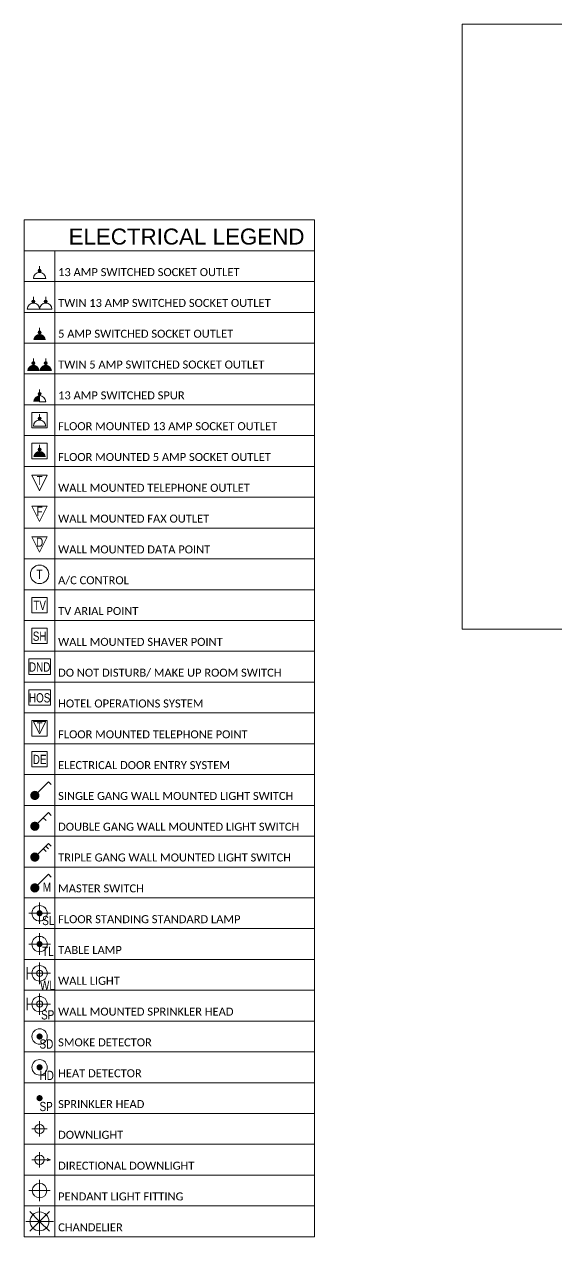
# Model space of a CAD drawing. Header units: millimetres. Extents: x -18512 to 101824, y -95768 to 52898.
# Drawn here: x -18358 to -17587, y -3276 to -1520 of the extents above; entities that cross this region are included whole.
import ezdxf
from ezdxf.enums import TextEntityAlignment as Align

# ---------------------------------------------------------------- set-up
doc = ezdxf.new("R2010")
doc.units = ezdxf.units.MM
doc.header["$LTSCALE"] = 25
doc.layers.get('0').update_dxf_attribs({"color": 254, "lineweight": 0})
doc.styles.add('FW_Calibri', font='calibri.ttf')
doc.styles.add('Style-CHAR_FAST_FONT', font='CHAR_FAST_FONT.shx')
doc.styles.add('TEXT2', font='arial.ttf', dxfattribs={"height": 2})

# ---------------------------------------------------------------- blocks, each defined once
blk = doc.blocks.new('ELECTRIC LEGEND')
at = {"linetype": 'Continuous', "lineweight": 0}
h = blk.add_hatch(color=256, dxfattribs=at)
edge = h.paths.add_edge_path()
edge.add_arc((1.92, -6.35), 0.193, 0, 360)
h = blk.add_hatch(color=256, dxfattribs=at)
edge = h.paths.add_edge_path()
edge.add_arc((1.15, -10.2), 0.193, 0, 360)
h = blk.add_hatch(color=256, dxfattribs=at)
edge = h.paths.add_edge_path()
edge.add_arc((2.69, -10.2), 0.193, 180, 540)
for points in [[(2.69, -15.02, 1), (1.15, -15.02)], [(1.92, -18.87, 1), (0.38, -18.87)], [(1.92, -18.87, -1), (3.46, -18.87)], [(1.15, -22.72, -0.414214), (1.92, -21.94), (1.92, -22.72)], [(2.69, -29.64, 1), (1.15, -29.64)]]:
    blk.add_hatch(color=256, dxfattribs=at).paths.add_polyline_path(points)
h = blk.add_hatch(color=256, dxfattribs=at)
edge = h.paths.add_edge_path()
edge.add_arc((1.92, -14.05), 0.193, 0, 360)
h = blk.add_hatch(color=256, dxfattribs=at)
edge = h.paths.add_edge_path()
edge.add_arc((1.15, -17.9), 0.193, 0, 360)
h = blk.add_hatch(color=256, dxfattribs=at)
edge = h.paths.add_edge_path()
edge.add_arc((2.69, -17.9), 0.193, 180, 540)
h = blk.add_hatch(color=256, dxfattribs=at)
edge = h.paths.add_edge_path()
edge.add_arc((1.92, -21.75), 0.193, 0, 360)
h = blk.add_hatch(color=256, dxfattribs=at)
edge = h.paths.add_edge_path()
edge.add_arc((1.92, -24.83), 0.193, 0, 360)
h = blk.add_hatch(color=256, dxfattribs=at)
edge = h.paths.add_edge_path()
edge.add_arc((1.92, -28.68), 0.193, 0, 360)
h = blk.add_hatch(color=256, dxfattribs=at)
edge = h.paths.add_edge_path()
edge.add_arc((1.33, -71.91), 0.578, 0, 360)
h = blk.add_hatch(color=256, dxfattribs=at)
edge = h.paths.add_edge_path()
edge.add_arc((1.33, -75.76), 0.578, 0, 360)
h = blk.add_hatch(color=256, dxfattribs=at)
edge = h.paths.add_edge_path()
edge.add_arc((1.33, -79.61), 0.578, 0, 360)
h = blk.add_hatch(color=256, dxfattribs=at)
edge = h.paths.add_edge_path()
edge.add_arc((1.33, -83.46), 0.578, 0, 360)
h = blk.add_hatch(color=256, dxfattribs=at)
edge = h.paths.add_edge_path()
edge.add_arc((1.92, -86.63), 0.385, 0, 360)
h = blk.add_hatch(color=256, dxfattribs=at)
edge = h.paths.add_edge_path()
edge.add_arc((1.92, -90.48), 0.385, 0, 360)
h = blk.add_hatch(color=256, dxfattribs=at)
edge = h.paths.add_edge_path()
edge.add_arc((1.92, -102.03), 0.385, 0, 360)
h = blk.add_hatch(color=256, dxfattribs=at)
edge = h.paths.add_edge_path()
edge.add_arc((1.92, -105.88), 0.385, 0, 360)
h = blk.add_hatch(color=256, dxfattribs=at)
edge = h.paths.add_edge_path()
edge.add_arc((1.92, -109.73), 0.385, 0, 360)
for p, q in [((1.92, -6.54), (1.92, -5.77)), ((2.69, -7.32), (1.15, -7.32)), ((1.15, -10.39), (1.15, -9.62)), ((2.69, -10.39), (2.69, -9.62)), ((1.92, -11.17), (0.38, -11.17)), ((1.92, -11.17), (3.46, -11.17)), ((1.92, -14.24), (1.92, -13.47)), ((1.15, -18.09), (1.15, -17.32)), ((2.69, -18.09), (2.69, -17.32)), ((1.92, -21.94), (1.92, -21.17)), ((1.92, -21.94), (1.92, -22.72)), ((1.92, -22.72), (2.69, -22.72)), ((1.92, -25.02), (1.92, -24.25)), ((2.69, -25.79), (1.15, -25.79)), ((1.92, -28.87), (1.92, -28.1)), ((1.74, -71.5), (3.04, -70.2)), ((3.04, -70.2), (3.39, -70.55)), ((2.39, -74.7), (2.74, -75.05)), ((2.39, -78.55), (2.74, -78.9)), ((2.7, -78.25), (3.05, -78.6)), ((1.92, -86.63), (1.92, -85.28)), ((1.92, -86.63), (0.58, -86.63)), ((1.92, -86.63), (1.92, -87.97)), ((1.92, -86.63), (3.27, -86.63)), ((1.92, -90.48), (1.92, -89.13)), ((1.92, -90.48), (0.58, -90.48)), ((1.92, -90.48), (1.92, -91.82)), ((1.92, -90.48), (3.27, -90.48)), ((0.38, -94.13), (0.38, -93.36)), ((1.92, -94.13), (1.92, -92.79)), ((1.92, -94.13), (0.38, -94.13)), ((0.38, -94.13), (0.38, -94.9)), ((1.92, -94.13), (1.92, -95.48)), ((1.92, -94.13), (3.27, -94.13)), ((1.92, -97.98), (1.92, -96.64)), ((0.38, -97.98), (0.38, -97.21)), ((1.92, -97.98), (0.38, -97.98)), ((0.38, -97.98), (0.38, -98.75)), ((1.92, -97.98), (1.92, -99.33)), ((1.92, -97.98), (3.27, -97.98)), ((1.92, -113.58), (0.96, -113.58)), ((1.92, -113.58), (1.92, -112.61)), ((1.92, -113.58), (1.92, -114.54)), ((1.92, -113.58), (2.89, -113.58)), ((1.92, -117.43), (1.92, -116.46)), ((1.92, -117.43), (0.96, -117.43)), ((1.92, -117.43), (1.92, -118.39)), ((1.92, -117.43), (3.27, -117.43)), ((3.27, -117.43), (2.89, -117.29)), ((3.27, -117.43), (2.89, -117.56)), ((1.92, -121.28), (1.92, -119.94)), ((1.92, -121.28), (0.59, -121.28)), ((1.92, -121.28), (1.92, -122.61)), ((1.92, -121.28), (3.26, -121.28)), ((1.92, -125.13), (0.7, -123.9)), ((1.92, -125.13), (1.92, -123.39)), ((1.92, -125.13), (3.15, -123.9)), ((1.92, -125.13), (0.19, -125.13)), ((1.92, -125.13), (0.19, -125.13)), ((1.92, -125.13), (0.7, -126.35)), ((1.92, -125.13), (1.92, -126.86)), ((1.92, -125.13), (3.66, -125.13)), ((1.92, -125.13), (3.15, -126.35))]:
    blk.add_line(p, q, dxfattribs=at)
at = {"linetype": 'Continuous', "lineweight": 0, "flags": 128}
for points in [[(0, 0), (36.31, 0), (36.31, -3.85), (0, -3.85)], [(0, -3.85), (3.85, -3.85), (3.85, -7.7), (0, -7.7)], [(3.85, -3.85), (36.31, -3.85), (36.31, -7.7), (3.85, -7.7)], [(0, -7.7), (3.85, -7.7), (3.85, -11.55), (0, -11.55)], [(3.85, -7.7), (36.31, -7.7), (36.31, -11.55), (3.85, -11.55)], [(0, -11.55), (3.85, -11.55), (3.85, -15.4), (0, -15.4)], [(3.85, -11.55), (36.31, -11.55), (36.31, -15.4), (3.85, -15.4)], [(0, -15.4), (3.85, -15.4), (3.85, -19.25), (0, -19.25)], [(3.85, -15.4), (36.31, -15.4), (36.31, -19.25), (3.85, -19.25)], [(0, -19.25), (3.85, -19.25), (3.85, -23.1), (0, -23.1)], [(3.85, -19.25), (36.31, -19.25), (36.31, -23.1), (3.85, -23.1)], [(0, -23.1), (3.85, -23.1), (3.85, -26.95), (0, -26.95)], [(0.96, -24.06), (2.89, -24.06), (2.89, -25.99), (0.96, -25.99)], [(3.85, -23.1), (36.31, -23.1), (36.31, -26.95), (3.85, -26.95)], [(0, -26.95), (3.85, -26.95), (3.85, -30.8), (0, -30.8)], [(3.85, -26.95), (36.31, -26.95), (36.31, -30.8), (3.85, -30.8)], [(0.96, -27.91), (2.89, -27.91), (2.89, -29.84), (0.96, -29.84)], [(0, -30.8), (3.85, -30.8), (3.85, -34.65), (0, -34.65)], [(3.85, -30.8), (36.31, -30.8), (36.31, -34.65), (3.85, -34.65)], [(1.92, -33.83), (0.96, -31.9), (2.89, -31.9)], [(0, -34.65), (3.85, -34.65), (3.85, -38.5), (0, -38.5)], [(3.85, -34.65), (36.31, -34.65), (36.31, -38.5), (3.85, -38.5)], [(1.92, -37.68), (0.96, -35.75), (2.89, -35.75)], [(0, -38.5), (3.85, -38.5), (3.85, -42.35), (0, -42.35)], [(3.85, -38.5), (36.31, -38.5), (36.31, -42.35), (3.85, -42.35)], [(1.92, -41.53), (0.96, -39.6), (2.89, -39.6)], [(0, -42.35), (3.85, -42.35), (3.85, -46.2), (0, -46.2)], [(3.85, -42.35), (36.31, -42.35), (36.31, -46.2), (3.85, -46.2)], [(0, -46.2), (3.85, -46.2), (3.85, -50.05), (0, -50.05)], [(3.85, -46.2), (36.31, -46.2), (36.31, -50.05), (3.85, -50.05)], [(0.96, -47.16), (2.89, -47.16), (2.89, -49.09), (0.96, -49.09)], [(0, -50.05), (3.85, -50.05), (3.85, -53.9), (0, -53.9)], [(0.96, -51.01), (2.89, -51.01), (2.89, -52.94), (0.96, -52.94)], [(3.85, -50.05), (36.31, -50.05), (36.31, -53.9), (3.85, -53.9)], [(0, -53.9), (3.85, -53.9), (3.85, -57.75), (0, -57.75)], [(3.85, -53.9), (36.31, -53.9), (36.31, -57.75), (3.85, -57.75)], [(0.58, -54.86), (3.27, -54.86), (3.27, -56.79), (0.58, -56.79)], [(0, -57.75), (3.85, -57.75), (3.85, -61.6), (0, -61.6)], [(0.58, -58.71), (3.27, -58.71), (3.27, -60.64), (0.58, -60.64)], [(3.85, -57.75), (36.31, -57.75), (36.31, -61.6), (3.85, -61.6)], [(0, -61.6), (3.85, -61.6), (3.85, -65.45), (0, -65.45)], [(3.85, -61.6), (36.31, -61.6), (36.31, -65.45), (3.85, -65.45)], [(0.96, -62.56), (2.89, -62.56), (2.89, -64.49), (0.96, -64.49)], [(1.92, -64.23), (1.15, -62.69), (2.69, -62.69)], [(0, -65.45), (3.85, -65.45), (3.85, -69.3), (0, -69.3)], [(0.96, -66.41), (2.89, -66.41), (2.89, -68.34), (0.96, -68.34)], [(3.85, -65.45), (36.31, -65.45), (36.31, -69.3), (3.85, -69.3)], [(0, -69.3), (3.85, -69.3), (3.85, -73.15), (0, -73.15)], [(3.85, -69.3), (36.31, -69.3), (36.31, -73.15), (3.85, -73.15)], [(0, -73.15), (3.85, -73.15), (3.85, -77), (0, -77)], [(3.85, -73.15), (36.31, -73.15), (36.31, -77), (3.85, -77)], [(0, -77), (3.85, -77), (3.85, -80.85), (0, -80.85)], [(3.85, -77), (36.31, -77), (36.31, -80.85), (3.85, -80.85)], [(0, -80.85), (3.85, -80.85), (3.85, -84.7), (0, -84.7)], [(3.85, -80.85), (36.31, -80.85), (36.31, -84.7), (3.85, -84.7)], [(0, -84.7), (3.85, -84.7), (3.85, -88.55), (0, -88.55)], [(3.85, -84.7), (36.31, -84.7), (36.31, -88.55), (3.85, -88.55)], [(0, -88.55), (3.85, -88.55), (3.85, -92.4), (0, -92.4)], [(3.85, -88.55), (36.31, -88.55), (36.31, -92.4), (3.85, -92.4)], [(0, -92.4), (3.85, -92.4), (3.85, -96.25), (0, -96.25)], [(3.85, -92.4), (36.31, -92.4), (36.31, -96.25), (3.85, -96.25)], [(0, -96.25), (3.85, -96.25), (3.85, -100.1), (0, -100.1)], [(3.85, -96.25), (36.31, -96.25), (36.31, -100.1), (3.85, -100.1)], [(0, -100.1), (3.85, -100.1), (3.85, -103.95), (0, -103.95)], [(3.85, -100.1), (36.31, -100.1), (36.31, -103.95), (3.85, -103.95)], [(0, -103.95), (3.85, -103.95), (3.85, -107.8), (0, -107.8)], [(3.85, -103.95), (36.31, -103.95), (36.31, -107.8), (3.85, -107.8)], [(0, -107.8), (3.85, -107.8), (3.85, -111.65), (0, -111.65)], [(3.85, -107.8), (36.31, -107.8), (36.31, -111.65), (3.85, -111.65)], [(0, -111.65), (3.85, -111.65), (3.85, -115.5), (0, -115.5)], [(3.85, -111.65), (36.31, -111.65), (36.31, -115.5), (3.85, -115.5)], [(0, -115.5), (3.85, -115.5), (3.85, -119.35), (0, -119.35)], [(3.85, -115.5), (36.31, -115.5), (36.31, -119.35), (3.85, -119.35)], [(0, -119.35), (3.85, -119.35), (3.85, -123.2), (0, -123.2)], [(3.85, -119.35), (36.31, -119.35), (36.31, -123.2), (3.85, -123.2)], [(0, -123.2), (3.85, -123.2), (3.85, -127.05), (0, -127.05)], [(3.85, -123.2), (36.31, -123.2), (36.31, -127.05), (3.85, -127.05)]]:
    blk.add_lwpolyline(points, close=True, dxfattribs=at)
for points in [[(1.74, -75.35), (3.04, -74.05), (3.39, -74.4)], [(1.74, -79.2), (3.04, -77.9), (3.39, -78.25)], [(1.74, -83.05), (3.04, -81.75), (3.39, -82.1)]]:
    blk.add_lwpolyline(points, dxfattribs=at)
at = {"linetype": 'Continuous', "lineweight": 0}
for centre, radius in [((1.92, -6.35), 0.193), ((1.15, -10.2), 0.193), ((2.69, -10.2), 0.193), ((1.92, -14.05), 0.193), ((1.15, -17.9), 0.193), ((2.69, -17.9), 0.193), ((1.92, -21.75), 0.193), ((1.92, -24.83), 0.193), ((1.92, -28.68), 0.193), ((1.92, -44.28), 1.15), ((1.92, -86.63), 0.963), ((1.92, -90.48), 0.963), ((1.92, -94.13), 0.963), ((1.92, -94.13), 0.385), ((1.92, -97.98), 0.963), ((1.92, -97.98), 0.385), ((1.92, -102.03), 0.963), ((1.92, -105.88), 0.963), ((1.92, -113.58), 0.577), ((1.92, -117.43), 0.577), ((1.92, -121.28), 0.905), ((1.92, -125.13), 1.18)]:
    blk.add_circle(centre, radius, dxfattribs=at)
for centre in [(1.92, -7.32), (1.15, -11.17), (1.92, -25.79)]:
    blk.add_arc(centre, 0.77, 0, 180, dxfattribs=at)
at = {"linetype": 'Continuous', "lineweight": 0, "extrusion": (0, 0, -1)}
for centre, start in [((-2.69, -11.17), 0), ((-1.92, -22.72), 90)]:
    blk.add_arc(centre, 0.77, start, 180, dxfattribs=at)
at = {"linetype": 'Continuous', "lineweight": 0, "style": 'TEXT2'}
blk.add_text('ELECTRICAL LEGEND', height=2, dxfattribs=at).set_placement((5.55, -3.08))
at = {"linetype": 'Continuous', "lineweight": 0, "style": 'FW_Calibri'}
for s, p in [('13 AMP SWITCHED SOCKET OUTLET', (4.24, -7.32)), ('TWIN 13 AMP SWITCHED SOCKET OUTLET', (4.24, -11.17)), ('5 AMP SWITCHED SOCKET OUTLET', (4.24, -15.02)), ('TWIN 5 AMP SWITCHED SOCKET OUTLET', (4.24, -18.87)), ('13 AMP SWITCHED SPUR', (4.24, -22.72)), ('FLOOR MOUNTED 13 AMP SOCKET OUTLET', (4.24, -26.57)), ('FLOOR MOUNTED 5 AMP SOCKET OUTLET', (4.24, -30.42)), ('WALL MOUNTED TELEPHONE OUTLET', (4.24, -34.27)), ('WALL MOUNTED FAX OUTLET', (4.24, -38.12)), ('WALL MOUNTED DATA POINT', (4.24, -41.97)), ('A/C CONTROL', (4.24, -45.82)), ('TV ARIAL POINT', (4.24, -49.66)), ('WALL MOUNTED SHAVER POINT', (4.24, -53.52)), ('DO NOT DISTURB/ MAKE UP ROOM SWITCH', (4.24, -57.37)), ('HOTEL OPERATIONS SYSTEM', (4.24, -61.22)), ('FLOOR MOUNTED TELEPHONE POINT', (4.24, -65.07)), ('ELECTRICAL DOOR ENTRY SYSTEM', (4.24, -68.92)), ('SINGLE GANG WALL MOUNTED LIGHT SWITCH', (4.24, -72.77)), ('DOUBLE GANG WALL MOUNTED LIGHT SWITCH', (4.24, -76.62)), ('TRIPLE GANG WALL MOUNTED LIGHT SWITCH', (4.24, -80.46)), ('MASTER SWITCH', (4.24, -84.32)), ('FLOOR STANDING STANDARD LAMP', (4.24, -88.17)), ('TABLE LAMP', (4.24, -92.02)), ('WALL LIGHT', (4.24, -95.87)), ('WALL MOUNTED SPRINKLER HEAD', (4.24, -99.72)), ('SMOKE DETECTOR', (4.24, -103.56)), ('HEAT DETECTOR', (4.24, -107.42)), ('SPRINKLER HEAD', (4.24, -111.27)), ('DOWNLIGHT', (4.24, -115.11)), ('DIRECTIONAL DOWNLIGHT', (4.24, -118.97)), ('PENDANT LIGHT FITTING', (4.24, -122.81)), ('CHANDELIER', (4.24, -126.67))]:
    blk.add_text(s, height=1, dxfattribs=at).set_placement(p, align=Align.BOTTOM_LEFT)
at = {"linetype": 'Continuous', "lineweight": 0, "style": 'Style-CHAR_FAST_FONT', "width": 0.8}
for s, height, p in [('T', 1.16, (1.93, -32.56)), ('F', 1.16, (1.93, -36.41)), ('D', 1.16, (1.93, -40.26)), ('T', 1.16, (1.92, -44.28)), ('TV', 1.155, (1.93, -48.16)), ('SH', 1.155, (1.93, -52.01)), ('DND', 1.155, (1.93, -55.86)), ('HOS', 1.155, (1.93, -59.71)), ('T', 1.16, (1.93, -63.34)), ('DE', 1.155, (1.93, -67.41))]:
    blk.add_text(s, height=height, dxfattribs=at).set_placement(p, align=Align.MIDDLE_CENTER)
for s, height, p in [('M', 1.16, (2.33, -83.95)), ('SL', 1.155, (2.25, -88.11)), ('TL', 1.155, (2.25, -91.96)), ('WL', 1.155, (1.98, -96.2)), ('SP', 1.155, (2.11, -99.9)), ('SD', 1.155, (1.92, -103.54)), ('HD', 1.155, (1.92, -107.46)), ('SP', 1.155, (1.92, -111.35))]:
    blk.add_text(s, height=height, dxfattribs=at).set_placement(p)

msp = doc.modelspace()

# ---------------------------------------------------------------- linework, layer by layer
at = {"lineweight": 0}
msp.add_lwpolyline([(-17723.5, -1520.1), (-16308.8, -1520.1), (-16308.8, -2395.9), (-17723.5, -2395.9)], close=True, dxfattribs=at)

# ---------------------------------------------------------------- block references
at = {"linetype": 'Continuous', "lineweight": 0, "xscale": 11.58777573037646, "yscale": 11.58777573037646, "zscale": 11.58777573037646}
msp.add_blockref('ELECTRIC LEGEND', (-18358.3, -1803.4), dxfattribs=at)

doc.saveas('drawing.dxf')
